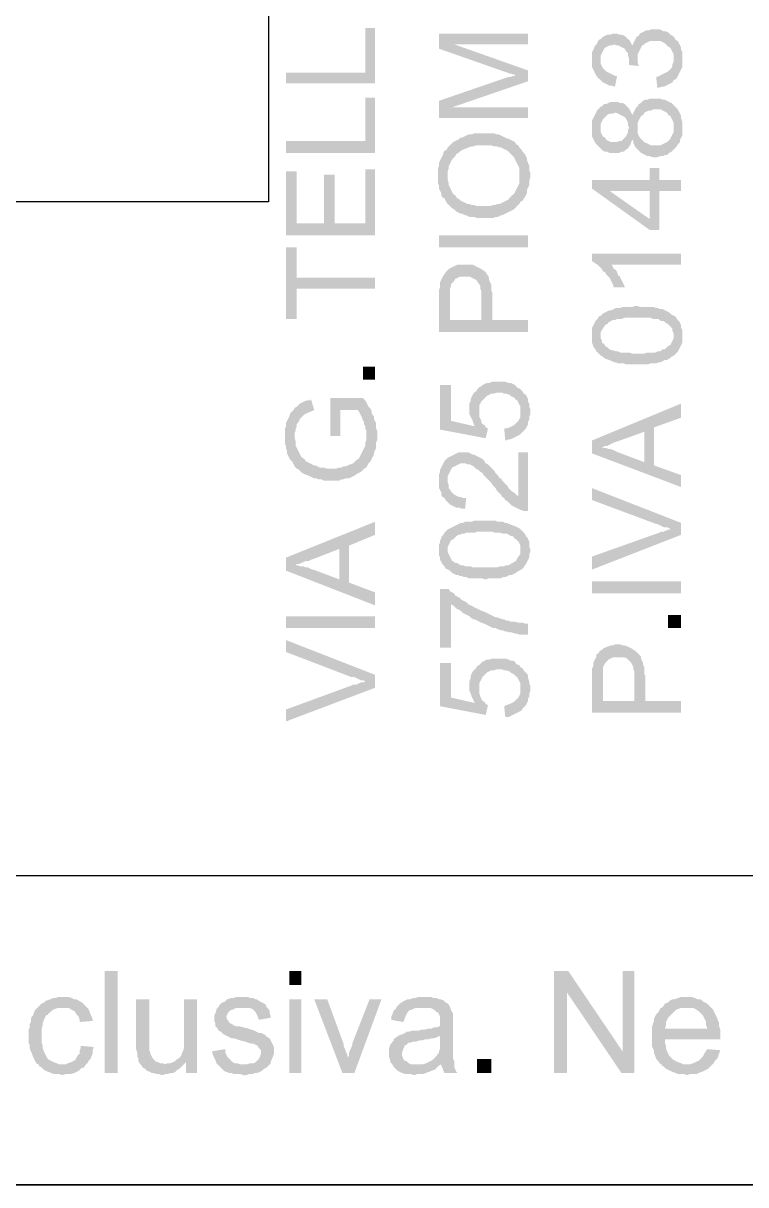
# Model space of a CAD drawing. Header units: millimetres. Extents: x -35.3 to 0.3, y 0.4 to 20.6.
# Drawn here: x -5.258 to -4.703, y 0.384 to 1.276 of the extents above; entities that cross this region are included whole.
import ezdxf

# ---------------------------------------------------------------- set-up
doc = ezdxf.new("R2010")
doc.units = ezdxf.units.MM
for name, color, linetype in [('PDF _Geometria', 7, 'Continuous'), ('PDF _Immagini', 7, 'Continuous'), ('PDF _Riempimenti solidi', 7, 'Continuous')]:
    doc.layers.add(name, color=color, linetype=linetype)
picture_1 = doc.add_image_def('image3.png', size_in_pixel=(153, 368))

msp = doc.modelspace()

# ---------------------------------------------------------------- hatches: boundary and pattern name
at = {"layer": 'PDF _Riempimenti solidi', "transparency": 33554559}
for points in [[(-5.056, 1.23851), (-5.056, 1.23017), (-4.98767, 1.23017), (-4.98767, 1.27267), (-4.99517, 1.27267), (-4.99517, 1.23851)], [(-4.9385, 1.26851), (-4.9385, 1.25684), (-4.891, 1.24017), (-4.8885, 1.23934), (-4.886, 1.23851), (-4.88433, 1.23767), (-4.88267, 1.23767), (-4.881, 1.23684), (-4.88017, 1.23684), (-4.87017, 1.23184), (-4.87017, 1.24017), (-4.92683, 1.26017)], [(-4.9385, 1.26851), (-4.92683, 1.26017), (-4.87017, 1.26017), (-4.87017, 1.26851)], [(-4.821, 1.24851), (-4.821, 1.24267), (-4.82017, 1.24101), (-4.8185, 1.23767), (-4.81767, 1.23601), (-4.81683, 1.23517), (-4.81683, 1.23434), (-4.81517, 1.23351), (-4.81433, 1.24851), (-4.81433, 1.25184), (-4.8135, 1.25351), (-4.81267, 1.25517), (-4.81183, 1.25684), (-4.811, 1.25767), (-4.80933, 1.25851), (-4.80767, 1.25934), (-4.806, 1.25934), (-4.8035, 1.26017), (-4.80267, 1.25934), (-4.801, 1.25934), (-4.79933, 1.25851), (-4.79767, 1.25767), (-4.796, 1.25684), (-4.79517, 1.25517), (-4.7935, 1.25351), (-4.7935, 1.25184), (-4.79267, 1.24934), (-4.79267, 1.24601), (-4.79183, 1.26267), (-4.79267, 1.26351), (-4.79433, 1.26517), (-4.79517, 1.26601), (-4.796, 1.26684), (-4.7985, 1.26767), (-4.80017, 1.26767), (-4.80183, 1.26851), (-4.80517, 1.26851), (-4.80683, 1.26767), (-4.80933, 1.26767), (-4.811, 1.26684), (-4.81267, 1.26601), (-4.81433, 1.26434), (-4.816, 1.26351), (-4.81683, 1.26184), (-4.81767, 1.26017), (-4.81933, 1.25851), (-4.81933, 1.25767), (-4.82017, 1.25601), (-4.821, 1.25434), (-4.821, 1.25017)], [(-4.78683, 1.26601), (-4.786, 1.24934), (-4.786, 1.25267), (-4.78433, 1.25601), (-4.78267, 1.25934), (-4.781, 1.26017), (-4.78017, 1.26101), (-4.77683, 1.26267), (-4.7685, 1.26267), (-4.76517, 1.26101), (-4.76267, 1.25851), (-4.761, 1.25767), (-4.76017, 1.25601), (-4.75933, 1.25434), (-4.7585, 1.25267), (-4.7585, 1.23267), (-4.75683, 1.23351), (-4.756, 1.23434), (-4.75517, 1.23601), (-4.75433, 1.23767), (-4.75267, 1.24101), (-4.75183, 1.24267), (-4.75183, 1.25434), (-4.75267, 1.25601), (-4.75267, 1.25767), (-4.75433, 1.26101), (-4.75517, 1.26267), (-4.75683, 1.26351), (-4.75767, 1.26517), (-4.75933, 1.26684), (-4.761, 1.26767), (-4.76267, 1.26934), (-4.76433, 1.27017), (-4.766, 1.27017), (-4.76767, 1.27101), (-4.76933, 1.27184), (-4.77517, 1.27184), (-4.77767, 1.27101), (-4.77933, 1.27101), (-4.781, 1.27017), (-4.78267, 1.26934), (-4.78433, 1.26851), (-4.78517, 1.26684)], [(-4.79267, 1.24434), (-4.78517, 1.24351), (-4.786, 1.24601), (-4.786, 1.24934), (-4.78683, 1.26601), (-4.78767, 1.26434), (-4.78933, 1.26101), (-4.79017, 1.25934), (-4.791, 1.26101), (-4.79183, 1.26267), (-4.79267, 1.24601)], [(-4.81517, 1.23351), (-4.81267, 1.23101), (-4.811, 1.23017), (-4.80933, 1.22934), (-4.80767, 1.22851), (-4.806, 1.22851), (-4.8035, 1.22767), (-4.80183, 1.23601), (-4.8035, 1.23601), (-4.80517, 1.23684), (-4.80683, 1.23767), (-4.8085, 1.23851), (-4.81017, 1.23934), (-4.811, 1.24017), (-4.81267, 1.24184), (-4.8135, 1.24351), (-4.81433, 1.24517), (-4.81433, 1.24851)], [(-4.77183, 1.23517), (-4.771, 1.22684), (-4.77017, 1.22684), (-4.76767, 1.22767), (-4.766, 1.22767), (-4.76433, 1.22851), (-4.76267, 1.22934), (-4.761, 1.23017), (-4.75933, 1.23101), (-4.7585, 1.23267), (-4.7585, 1.24851), (-4.7585, 1.24684), (-4.75933, 1.24517), (-4.75933, 1.24351), (-4.76017, 1.24184), (-4.76183, 1.24017), (-4.76267, 1.23934), (-4.76433, 1.23851), (-4.766, 1.23767), (-4.76767, 1.23684), (-4.76933, 1.23601)], [(-4.9385, 1.21684), (-4.9285, 1.21184), (-4.87017, 1.23184), (-4.88017, 1.23684), (-4.88017, 1.23601), (-4.88183, 1.23601), (-4.8835, 1.23517), (-4.88517, 1.23517), (-4.88767, 1.23434), (-4.89017, 1.23351)], [(-5.056, 1.18601), (-5.056, 1.17684), (-4.98767, 1.17684), (-4.98767, 1.21934), (-4.99517, 1.21934), (-4.99517, 1.18601)], [(-4.9385, 1.21684), (-4.9385, 1.20351), (-4.87017, 1.20351), (-4.87017, 1.21184), (-4.9285, 1.21184)], [(-4.81517, 1.21184), (-4.81433, 1.19601), (-4.81433, 1.19934), (-4.8135, 1.20101), (-4.81267, 1.20267), (-4.811, 1.20434), (-4.81017, 1.20517), (-4.80933, 1.20601), (-4.80767, 1.20684), (-4.80517, 1.20684), (-4.8035, 1.20767), (-4.80267, 1.20767), (-4.801, 1.20684), (-4.79933, 1.20601), (-4.79767, 1.20517), (-4.796, 1.20434), (-4.79517, 1.20351), (-4.79433, 1.20184), (-4.7935, 1.20017), (-4.7935, 1.19851), (-4.79267, 1.19601), (-4.79267, 1.21101), (-4.79433, 1.21267), (-4.79517, 1.21351), (-4.796, 1.21434), (-4.79767, 1.21517), (-4.79933, 1.21517), (-4.80183, 1.21601), (-4.80683, 1.21601), (-4.8085, 1.21517), (-4.81017, 1.21434), (-4.81183, 1.21434), (-4.8135, 1.21267)], [(-4.786, 1.21267), (-4.786, 1.19601), (-4.786, 1.20017), (-4.78433, 1.20351), (-4.7835, 1.20517), (-4.78183, 1.20601), (-4.781, 1.20767), (-4.77933, 1.20851), (-4.77767, 1.20934), (-4.776, 1.20934), (-4.77433, 1.21017), (-4.7685, 1.21017), (-4.7635, 1.20767), (-4.76267, 1.20601), (-4.761, 1.20517), (-4.76017, 1.20351), (-4.75933, 1.20184), (-4.7585, 1.20017), (-4.7585, 1.19601), (-4.75767, 1.18017), (-4.75683, 1.18101), (-4.756, 1.18184), (-4.75517, 1.18351), (-4.7535, 1.18517), (-4.7535, 1.18684), (-4.75267, 1.18851), (-4.75183, 1.19017), (-4.75183, 1.20101), (-4.75267, 1.20351), (-4.75267, 1.20517), (-4.75433, 1.20851), (-4.75517, 1.21017), (-4.756, 1.21101), (-4.75767, 1.21267), (-4.7585, 1.21351), (-4.76017, 1.21517), (-4.76183, 1.21601), (-4.76517, 1.21767), (-4.76683, 1.21767), (-4.7685, 1.21851), (-4.77683, 1.21851), (-4.7785, 1.21767), (-4.78017, 1.21767), (-4.78183, 1.21684), (-4.7835, 1.21517), (-4.78517, 1.21434)], [(-4.821, 1.19601), (-4.821, 1.18934), (-4.82017, 1.18767), (-4.8185, 1.18434), (-4.81767, 1.18351), (-4.816, 1.18184), (-4.81517, 1.18101), (-4.81433, 1.18017), (-4.81267, 1.17851), (-4.811, 1.17767), (-4.80933, 1.17767), (-4.80767, 1.17684), (-4.80017, 1.17684), (-4.7985, 1.17767), (-4.79683, 1.17767), (-4.79517, 1.17934), (-4.7935, 1.18017), (-4.79267, 1.18184), (-4.79183, 1.18267), (-4.791, 1.18517), (-4.79017, 1.18684), (-4.78933, 1.18601), (-4.78933, 1.18434), (-4.78767, 1.18101), (-4.786, 1.17934), (-4.7835, 1.17684), (-4.78183, 1.17601), (-4.78017, 1.17517), (-4.7785, 1.17434), (-4.77683, 1.17434), (-4.77433, 1.17351), (-4.771, 1.17351), (-4.7685, 1.17434), (-4.76683, 1.17434), (-4.76517, 1.17517), (-4.7635, 1.17517), (-4.76183, 1.17684), (-4.76017, 1.17767), (-4.75933, 1.17851), (-4.75767, 1.18017), (-4.7585, 1.19601), (-4.7585, 1.19267), (-4.75933, 1.19101), (-4.76017, 1.18934), (-4.761, 1.18767), (-4.76267, 1.18601), (-4.7635, 1.18517), (-4.76517, 1.18434), (-4.76683, 1.18351), (-4.7685, 1.18267), (-4.776, 1.18267), (-4.77767, 1.18351), (-4.77933, 1.18434), (-4.781, 1.18517), (-4.78433, 1.18851), (-4.786, 1.19184), (-4.786, 1.21267), (-4.78767, 1.21101), (-4.78933, 1.20767), (-4.79017, 1.20601), (-4.791, 1.20767), (-4.79267, 1.21101), (-4.79267, 1.19601), (-4.7935, 1.19434), (-4.7935, 1.19267), (-4.79433, 1.19101), (-4.79517, 1.18934), (-4.7985, 1.18601), (-4.80017, 1.18601), (-4.80183, 1.18517), (-4.80683, 1.18517), (-4.8085, 1.18601), (-4.81017, 1.18684), (-4.811, 1.18851), (-4.81267, 1.18934), (-4.8135, 1.19101), (-4.81433, 1.19267), (-4.81433, 1.19601), (-4.81517, 1.21184), (-4.816, 1.21017), (-4.81683, 1.21017), (-4.8185, 1.20684), (-4.82017, 1.20351), (-4.821, 1.20184), (-4.821, 1.19851)], [(-4.93933, 1.15934), (-4.93933, 1.15351), (-4.9385, 1.15184), (-4.9385, 1.14934), (-4.93683, 1.14601), (-4.93683, 1.14434), (-4.936, 1.14267), (-4.93433, 1.14184), (-4.9335, 1.14017), (-4.93267, 1.13851), (-4.93183, 1.15934), (-4.93183, 1.16267), (-4.931, 1.16517), (-4.931, 1.16684), (-4.93017, 1.16851), (-4.9285, 1.17184), (-4.92767, 1.17267), (-4.926, 1.17434), (-4.92517, 1.17601), (-4.9235, 1.17684), (-4.92183, 1.17851), (-4.92017, 1.17934), (-4.9185, 1.18017), (-4.91767, 1.18017), (-4.916, 1.18101), (-4.9135, 1.18184), (-4.91183, 1.18184), (-4.91017, 1.18267), (-4.8985, 1.18267), (-4.896, 1.18184), (-4.89433, 1.18184), (-4.89267, 1.18101), (-4.891, 1.18101), (-4.88933, 1.18017), (-4.88767, 1.17934), (-4.886, 1.17851), (-4.88517, 1.17767), (-4.8835, 1.17601), (-4.881, 1.17351), (-4.88017, 1.17184), (-4.87933, 1.17017), (-4.87767, 1.16684), (-4.87683, 1.16517), (-4.87683, 1.15934), (-4.87683, 1.18101), (-4.87767, 1.18267), (-4.87933, 1.18351), (-4.88017, 1.18517), (-4.88183, 1.18601), (-4.8835, 1.18684), (-4.88517, 1.18767), (-4.886, 1.18767), (-4.88767, 1.18851), (-4.88933, 1.18934), (-4.891, 1.19017), (-4.89267, 1.19101), (-4.89433, 1.19101), (-4.896, 1.19184), (-4.91183, 1.19184), (-4.9135, 1.19101), (-4.916, 1.19101), (-4.921, 1.18851), (-4.92267, 1.18851), (-4.92267, 1.18767), (-4.926, 1.18601), (-4.92767, 1.18517), (-4.93017, 1.18267), (-4.93183, 1.18101), (-4.93267, 1.17934), (-4.93433, 1.17851), (-4.93517, 1.17684), (-4.93517, 1.17601), (-4.93683, 1.17267), (-4.9385, 1.16934), (-4.9385, 1.16684), (-4.93933, 1.16517), (-4.93933, 1.16184)], [(-4.93267, 1.13851), (-4.931, 1.13684), (-4.93017, 1.13601), (-4.92933, 1.13517), (-4.9285, 1.13434), (-4.92683, 1.13351), (-4.92517, 1.13184), (-4.92183, 1.13017), (-4.921, 1.13017), (-4.91933, 1.12934), (-4.91683, 1.12851), (-4.91517, 1.12767), (-4.91183, 1.12767), (-4.90933, 1.12684), (-4.89683, 1.12684), (-4.89517, 1.12767), (-4.8935, 1.12767), (-4.89183, 1.12851), (-4.88933, 1.12934), (-4.88767, 1.13017), (-4.88433, 1.13184), (-4.88267, 1.13267), (-4.881, 1.13351), (-4.87933, 1.13517), (-4.87683, 1.13767), (-4.876, 1.13934), (-4.87433, 1.14017), (-4.8735, 1.14184), (-4.87267, 1.14267), (-4.871, 1.14601), (-4.871, 1.14851), (-4.86933, 1.15184), (-4.86933, 1.15517), (-4.8685, 1.15767), (-4.8685, 1.16184), (-4.86933, 1.16351), (-4.86933, 1.16684), (-4.87017, 1.16934), (-4.871, 1.17101), (-4.871, 1.17267), (-4.87267, 1.17601), (-4.8735, 1.17684), (-4.87433, 1.17767), (-4.87517, 1.17934), (-4.87683, 1.18101), (-4.87683, 1.15351), (-4.87767, 1.15184), (-4.87933, 1.14851), (-4.881, 1.14517), (-4.88267, 1.14434), (-4.8835, 1.14267), (-4.88433, 1.14267), (-4.88517, 1.14101), (-4.89183, 1.13767), (-4.8935, 1.13767), (-4.89517, 1.13684), (-4.89683, 1.13684), (-4.89933, 1.13601), (-4.90933, 1.13601), (-4.91183, 1.13684), (-4.9135, 1.13684), (-4.91517, 1.13767), (-4.91683, 1.13767), (-4.9185, 1.13851), (-4.92017, 1.13934), (-4.92183, 1.14017), (-4.92267, 1.14101), (-4.92433, 1.14184), (-4.92517, 1.14267), (-4.926, 1.14434), (-4.92767, 1.14517), (-4.9285, 1.14684), (-4.93017, 1.15017), (-4.931, 1.15184), (-4.931, 1.15351), (-4.93183, 1.15601), (-4.93183, 1.15934)], [(-5.056, 1.16267), (-5.056, 1.11351), (-4.98767, 1.11351), (-4.98767, 1.16434), (-4.99517, 1.16434), (-4.99517, 1.12267), (-5.0185, 1.12267), (-5.0185, 1.16017), (-5.02683, 1.16017), (-5.02683, 1.12267), (-5.04767, 1.12267), (-5.04767, 1.16267)], [(-4.821, 1.15601), (-4.821, 1.14934), (-4.77683, 1.11767), (-4.76933, 1.11767), (-4.76933, 1.14767), (-4.75267, 1.14767), (-4.75267, 1.15601), (-4.76933, 1.15601), (-4.76933, 1.16517), (-4.77683, 1.16517), (-4.77683, 1.12601), (-4.80767, 1.14767)], [(-4.821, 1.15601), (-4.80767, 1.14767), (-4.77683, 1.14767), (-4.77683, 1.12601), (-4.77683, 1.15601)], [(-4.87017, 1.10434), (-4.87017, 1.11351), (-4.9385, 1.11351), (-4.9385, 1.10434)], [(-5.056, 1.10434), (-5.056, 1.04934), (-5.04767, 1.04934), (-5.04767, 1.07267), (-4.98767, 1.07267), (-4.98767, 1.08101), (-5.04767, 1.08101), (-5.04767, 1.10434)], [(-4.821, 1.09934), (-4.821, 1.09351), (-4.81933, 1.09267), (-4.8185, 1.09184), (-4.81683, 1.09101), (-4.81517, 1.08934), (-4.8135, 1.08767), (-4.81267, 1.08601), (-4.811, 1.08517), (-4.81017, 1.08351), (-4.80767, 1.08101), (-4.80683, 1.07934), (-4.806, 1.09101), (-4.75267, 1.09101), (-4.75267, 1.09934)], [(-4.931, 1.08767), (-4.93017, 1.06601), (-4.93017, 1.07267), (-4.92933, 1.07434), (-4.92933, 1.07601), (-4.9285, 1.07684), (-4.92683, 1.07851), (-4.926, 1.08017), (-4.92517, 1.08017), (-4.92433, 1.08101), (-4.92183, 1.08184), (-4.91517, 1.08184), (-4.9135, 1.08101), (-4.91183, 1.08017), (-4.91017, 1.07934), (-4.90933, 1.07851), (-4.9085, 1.07684), (-4.90767, 1.07601), (-4.90683, 1.07434), (-4.90683, 1.07267), (-4.906, 1.07017), (-4.906, 1.04851), (-4.90517, 1.08684), (-4.906, 1.08767), (-4.90933, 1.08934), (-4.911, 1.09017), (-4.91267, 1.09101), (-4.92433, 1.09101), (-4.926, 1.09017), (-4.92933, 1.08851)], [(-4.80683, 1.07934), (-4.80517, 1.07601), (-4.80433, 1.07351), (-4.796, 1.07351), (-4.796, 1.07434), (-4.79767, 1.07767), (-4.79933, 1.08101), (-4.80017, 1.08267), (-4.801, 1.08267), (-4.80183, 1.08517), (-4.80267, 1.08684), (-4.80433, 1.08767), (-4.80517, 1.08934), (-4.806, 1.09101)], [(-4.9385, 1.06517), (-4.9385, 1.03934), (-4.87017, 1.03934), (-4.87017, 1.04851), (-4.89767, 1.04851), (-4.89767, 1.06934), (-4.8985, 1.07184), (-4.8985, 1.07601), (-4.90017, 1.07934), (-4.90017, 1.08101), (-4.901, 1.08267), (-4.90183, 1.08351), (-4.90267, 1.08517), (-4.9035, 1.08601), (-4.90517, 1.08684), (-4.906, 1.04851), (-4.93017, 1.04851), (-4.93017, 1.06601), (-4.931, 1.08767), (-4.93183, 1.08684), (-4.9335, 1.08517), (-4.93433, 1.08351), (-4.93517, 1.08267), (-4.93683, 1.07934), (-4.93767, 1.07767), (-4.93767, 1.07351), (-4.9385, 1.07184), (-4.9385, 1.06767)], [(-4.821, 1.03684), (-4.821, 1.03101), (-4.82017, 1.02851), (-4.81933, 1.02684), (-4.8185, 1.02601), (-4.81767, 1.02434), (-4.81683, 1.02351), (-4.816, 1.02267), (-4.81433, 1.02101), (-4.81433, 1.03934), (-4.8135, 1.04101), (-4.81267, 1.04184), (-4.81183, 1.04351), (-4.81017, 1.04517), (-4.8085, 1.04601), (-4.8085, 1.04684), (-4.80767, 1.04684), (-4.80683, 1.04767), (-4.80517, 1.04851), (-4.8035, 1.04851), (-4.80183, 1.04934), (-4.7985, 1.04934), (-4.796, 1.05017), (-4.776, 1.05017), (-4.77433, 1.04934), (-4.77017, 1.04934), (-4.76933, 1.04851), (-4.76767, 1.04767), (-4.766, 1.04767), (-4.76433, 1.04601), (-4.7635, 1.04601), (-4.76183, 1.04434), (-4.761, 1.04351), (-4.75933, 1.04184), (-4.75933, 1.04017), (-4.7585, 1.03851), (-4.7585, 1.03684), (-4.75767, 1.02184), (-4.75517, 1.02434), (-4.75433, 1.02601), (-4.7535, 1.02767), (-4.75267, 1.02934), (-4.75183, 1.03101), (-4.75183, 1.04101), (-4.75267, 1.04267), (-4.75267, 1.04434), (-4.75433, 1.04767), (-4.756, 1.04934), (-4.75683, 1.05101), (-4.7585, 1.05184), (-4.76017, 1.05267), (-4.76183, 1.05434), (-4.76683, 1.05684), (-4.76933, 1.05684), (-4.77017, 1.05767), (-4.77183, 1.05767), (-4.77433, 1.05851), (-4.78433, 1.05851), (-4.78683, 1.05934), (-4.78767, 1.05934), (-4.79017, 1.05851), (-4.79767, 1.05851), (-4.79933, 1.05767), (-4.80267, 1.05767), (-4.80433, 1.05684), (-4.806, 1.05601), (-4.80767, 1.05601), (-4.80933, 1.05517), (-4.811, 1.05434), (-4.81267, 1.05351), (-4.81433, 1.05184), (-4.816, 1.05101), (-4.81683, 1.04934), (-4.8185, 1.04767), (-4.82017, 1.04434), (-4.821, 1.04267), (-4.821, 1.03851)], [(-4.81433, 1.02101), (-4.81267, 1.02017), (-4.81183, 1.01934), (-4.81017, 1.01851), (-4.80767, 1.01767), (-4.806, 1.01684), (-4.80517, 1.01684), (-4.80433, 1.01601), (-4.80267, 1.01601), (-4.801, 1.01517), (-4.79683, 1.01517), (-4.79517, 1.01434), (-4.7785, 1.01434), (-4.776, 1.01517), (-4.77183, 1.01517), (-4.77017, 1.01601), (-4.7685, 1.01601), (-4.76683, 1.01684), (-4.76517, 1.01767), (-4.7635, 1.01767), (-4.76267, 1.01851), (-4.761, 1.01934), (-4.76017, 1.02017), (-4.7585, 1.02101), (-4.75767, 1.02184), (-4.7585, 1.03684), (-4.7585, 1.03434), (-4.75933, 1.03267), (-4.76017, 1.03101), (-4.761, 1.02934), (-4.76267, 1.02851), (-4.76433, 1.02684), (-4.76517, 1.02601), (-4.76683, 1.02601), (-4.76767, 1.02517), (-4.76933, 1.02434), (-4.771, 1.02434), (-4.77267, 1.02351), (-4.7785, 1.02351), (-4.781, 1.02267), (-4.79017, 1.02267), (-4.79267, 1.02351), (-4.79933, 1.02351), (-4.801, 1.02434), (-4.80267, 1.02434), (-4.80433, 1.02517), (-4.806, 1.02517), (-4.80767, 1.02601), (-4.8085, 1.02684), (-4.80933, 1.02767), (-4.811, 1.02851), (-4.81183, 1.03017), (-4.8135, 1.03101), (-4.8135, 1.03267), (-4.81433, 1.03434), (-4.81433, 1.03684)], [(-4.98767, 1.00267), (-4.98767, 1.01267), (-4.99683, 1.01267), (-4.99683, 1.00267)], [(-4.90933, 0.99517), (-4.90767, 0.97767), (-4.90767, 0.98267), (-4.90683, 0.98434), (-4.906, 0.98601), (-4.90517, 0.98684), (-4.9035, 0.98851), (-4.90267, 0.98934), (-4.90183, 0.99017), (-4.8985, 0.99184), (-4.89683, 0.99184), (-4.89433, 0.99267), (-4.89017, 0.99267), (-4.8885, 0.99184), (-4.88683, 0.99184), (-4.88433, 0.99101), (-4.8835, 0.99017), (-4.88183, 0.98934), (-4.88017, 0.98851), (-4.88017, 0.98767), (-4.8785, 0.98684), (-4.87767, 0.98517), (-4.876, 0.98184), (-4.876, 0.97767), (-4.876, 0.99517), (-4.87683, 0.99601), (-4.87767, 0.99601), (-4.87933, 0.99767), (-4.88017, 0.99851), (-4.88183, 0.99934), (-4.8835, 1.00017), (-4.88517, 1.00017), (-4.88767, 1.00101), (-4.89767, 1.00101), (-4.90017, 1.00017), (-4.90183, 1.00017), (-4.90517, 0.99851), (-4.906, 0.99767), (-4.90767, 0.99684)], [(-4.93767, 0.99851), (-4.93767, 0.96434), (-4.90267, 0.95767), (-4.901, 0.96517), (-4.90267, 0.96601), (-4.9035, 0.96767), (-4.90517, 0.96851), (-4.906, 0.97017), (-4.906, 0.97101), (-4.90767, 0.97434), (-4.90767, 0.97767), (-4.90933, 0.99517), (-4.91017, 0.99351), (-4.911, 0.96684), (-4.92933, 0.97101), (-4.92933, 0.99851)], [(-4.91517, 0.98017), (-4.91517, 0.97601), (-4.91433, 0.97434), (-4.91267, 0.97101), (-4.91183, 0.96851), (-4.911, 0.96684), (-4.91017, 0.99351), (-4.91183, 0.99267), (-4.91267, 0.99101), (-4.91433, 0.98767), (-4.91433, 0.98601), (-4.91517, 0.98434), (-4.91517, 0.98184)], [(-4.8885, 0.96517), (-4.88767, 0.95601), (-4.88683, 0.95601), (-4.88517, 0.95684), (-4.8835, 0.95684), (-4.88183, 0.95767), (-4.88017, 0.95851), (-4.8785, 0.95934), (-4.87683, 0.96017), (-4.87517, 0.96184), (-4.87433, 0.96267), (-4.8735, 0.96351), (-4.87183, 0.96517), (-4.871, 0.96684), (-4.87017, 0.96851), (-4.87017, 0.97017), (-4.86933, 0.97184), (-4.86933, 0.97434), (-4.8685, 0.97601), (-4.8685, 0.98017), (-4.86933, 0.98184), (-4.86933, 0.98434), (-4.87017, 0.98601), (-4.87017, 0.98767), (-4.871, 0.98934), (-4.87183, 0.99101), (-4.8735, 0.99184), (-4.87433, 0.99351), (-4.876, 0.99517), (-4.876, 0.97434), (-4.87767, 0.97101), (-4.87933, 0.96934), (-4.88017, 0.96851), (-4.881, 0.96767), (-4.88433, 0.96601), (-4.88683, 0.96517)], [(-5.04933, 0.98101), (-5.04933, 0.95934), (-5.04933, 0.96184), (-5.0485, 0.96351), (-5.0485, 0.96517), (-5.04767, 0.96684), (-5.04767, 0.96851), (-5.04683, 0.96934), (-5.046, 0.97101), (-5.04517, 0.97267), (-5.04183, 0.97601), (-5.04017, 0.97684), (-5.0385, 0.97767), (-5.036, 0.97851), (-5.03433, 0.97934), (-5.03683, 0.98767), (-5.03767, 0.98684), (-5.03933, 0.98684), (-5.04183, 0.98601), (-5.04517, 0.98434), (-5.046, 0.98351), (-5.04767, 0.98184)], [(-5.02183, 0.98851), (-5.02183, 0.95934), (-5.01433, 0.95934), (-5.01433, 0.97934), (-5.001, 0.97934), (-5.00017, 0.97851), (-4.99933, 0.97684), (-4.99767, 0.97351), (-4.99683, 0.97101), (-4.996, 0.97101), (-4.996, 0.96851), (-4.99517, 0.96684), (-4.99517, 0.96517), (-4.99433, 0.96351), (-4.99433, 0.95934), (-4.9935, 0.93684), (-4.99267, 0.93851), (-4.991, 0.94017), (-4.98933, 0.94351), (-4.9885, 0.94517), (-4.9885, 0.94684), (-4.98683, 0.95017), (-4.98683, 0.95434), (-4.986, 0.95601), (-4.986, 0.96351), (-4.98683, 0.96517), (-4.98683, 0.96934), (-4.9885, 0.97267), (-4.9885, 0.97434), (-4.98933, 0.97517), (-4.99017, 0.97684), (-4.99017, 0.97851), (-4.991, 0.98017), (-4.99267, 0.98184), (-4.99433, 0.98517), (-4.99517, 0.98684), (-4.99683, 0.98851)], [(-4.821, 0.95601), (-4.81433, 0.95101), (-4.81267, 0.95101), (-4.811, 0.95184), (-4.80933, 0.95184), (-4.80767, 0.95267), (-4.806, 0.95351), (-4.80433, 0.95434), (-4.80183, 0.95517), (-4.79933, 0.95601), (-4.781, 0.96267), (-4.781, 0.93934), (-4.7735, 0.96601), (-4.75267, 0.97351), (-4.75267, 0.98434)], [(-5.05683, 0.95934), (-5.05683, 0.95351), (-5.056, 0.95184), (-5.056, 0.95017), (-5.05517, 0.94767), (-5.05517, 0.94601), (-5.05433, 0.94434), (-5.0535, 0.94267), (-5.05267, 0.94101), (-5.051, 0.93934), (-5.04933, 0.93601), (-5.04767, 0.93434), (-5.046, 0.93351), (-5.04517, 0.93267), (-5.0435, 0.93101), (-5.04183, 0.93017), (-5.04017, 0.92934), (-5.03933, 0.92934), (-5.03433, 0.92684), (-5.03267, 0.92684), (-5.031, 0.92601), (-5.0285, 0.92601), (-5.02683, 0.92517), (-5.01517, 0.92517), (-5.0135, 0.92601), (-5.01183, 0.92601), (-5.01017, 0.92684), (-5.00767, 0.92684), (-5.00267, 0.92934), (-5.00183, 0.93017), (-5.00017, 0.93101), (-4.9985, 0.93184), (-4.99767, 0.93267), (-4.996, 0.93434), (-4.99433, 0.93517), (-4.9935, 0.93684), (-4.99433, 0.95934), (-4.99433, 0.95601), (-4.99517, 0.95434), (-4.99517, 0.95184), (-4.996, 0.95017), (-4.99767, 0.94684), (-4.99933, 0.94351), (-5.00017, 0.94184), (-5.00183, 0.94101), (-5.00433, 0.93851), (-5.006, 0.93767), (-5.00683, 0.93767), (-5.0085, 0.93684), (-5.01017, 0.93601), (-5.01183, 0.93601), (-5.0135, 0.93517), (-5.01517, 0.93517), (-5.01767, 0.93434), (-5.02433, 0.93434), (-5.02683, 0.93517), (-5.03017, 0.93517), (-5.03183, 0.93601), (-5.0335, 0.93684), (-5.03517, 0.93684), (-5.036, 0.93767), (-5.041, 0.94017), (-5.04183, 0.94184), (-5.0435, 0.94267), (-5.04433, 0.94351), (-5.046, 0.94684), (-5.04767, 0.95017), (-5.0485, 0.95184), (-5.0485, 0.95517), (-5.04933, 0.95767), (-5.04933, 0.98101), (-5.05017, 0.97934), (-5.05183, 0.97767), (-5.05267, 0.97684), (-5.0535, 0.97434), (-5.05517, 0.97101), (-5.056, 0.96934), (-5.056, 0.96684), (-5.05683, 0.96517), (-5.05683, 0.96184)], [(-4.821, 0.95601), (-4.821, 0.94601), (-4.75267, 0.92017), (-4.75267, 0.92934), (-4.7735, 0.93684), (-4.7735, 0.96601), (-4.781, 0.93934), (-4.801, 0.94684), (-4.80267, 0.94767), (-4.80433, 0.94851), (-4.80683, 0.94934), (-4.8085, 0.94934), (-4.81017, 0.95017), (-4.81183, 0.95017), (-4.81433, 0.95101)], [(-4.93183, 0.94267), (-4.93183, 0.92517), (-4.93183, 0.92851), (-4.93017, 0.93184), (-4.9285, 0.93517), (-4.92517, 0.93684), (-4.9235, 0.93767), (-4.92183, 0.93851), (-4.9185, 0.93851), (-4.91683, 0.93767), (-4.91517, 0.93767), (-4.9135, 0.93684), (-4.91183, 0.93601), (-4.91017, 0.93434), (-4.9085, 0.93351), (-4.90683, 0.93184), (-4.90517, 0.93101), (-4.90433, 0.92934), (-4.90183, 0.92684), (-4.90017, 0.92517), (-4.8985, 0.92351), (-4.89683, 0.92101), (-4.89517, 0.91934), (-4.89433, 0.91767), (-4.891, 0.91434), (-4.89017, 0.91267), (-4.8885, 0.91184), (-4.88767, 0.91017), (-4.886, 0.90934), (-4.88517, 0.90851), (-4.88433, 0.90767), (-4.88267, 0.90601), (-4.881, 0.90517), (-4.87933, 0.90434), (-4.87767, 0.90351), (-4.876, 0.90267), (-4.8735, 0.90184), (-4.87017, 0.90184), (-4.87017, 0.94684), (-4.87767, 0.94684), (-4.87767, 0.91351), (-4.8785, 0.91351), (-4.87933, 0.91434), (-4.881, 0.91601), (-4.88267, 0.91684), (-4.8835, 0.91767), (-4.88433, 0.91851), (-4.88517, 0.91934), (-4.886, 0.92101), (-4.88933, 0.92434), (-4.891, 0.92684), (-4.89183, 0.92684), (-4.8935, 0.92934), (-4.89517, 0.93101), (-4.896, 0.93267), (-4.8985, 0.93517), (-4.90017, 0.93684), (-4.901, 0.93767), (-4.90267, 0.93851), (-4.9035, 0.93934), (-4.9035, 0.94017), (-4.90517, 0.94184), (-4.90683, 0.94267), (-4.91017, 0.94434), (-4.91183, 0.94517), (-4.91267, 0.94517), (-4.91433, 0.94601), (-4.916, 0.94684), (-4.9235, 0.94684), (-4.92517, 0.94601), (-4.93017, 0.94351)], [(-4.9385, 0.92601), (-4.9385, 0.91934), (-4.93683, 0.91601), (-4.93683, 0.91434), (-4.936, 0.91267), (-4.93433, 0.91184), (-4.9335, 0.91017), (-4.93267, 0.90934), (-4.931, 0.90767), (-4.93017, 0.90684), (-4.9285, 0.90601), (-4.92683, 0.90517), (-4.92517, 0.90434), (-4.92267, 0.90434), (-4.921, 0.90351), (-4.9185, 0.90351), (-4.91767, 0.91184), (-4.92017, 0.91184), (-4.92183, 0.91267), (-4.9235, 0.91267), (-4.92517, 0.91351), (-4.92683, 0.91434), (-4.9285, 0.91601), (-4.92933, 0.91684), (-4.93017, 0.91851), (-4.931, 0.91934), (-4.931, 0.92184), (-4.93183, 0.92351), (-4.93183, 0.94267), (-4.9335, 0.94101), (-4.93433, 0.94017), (-4.93517, 0.93851), (-4.93683, 0.93517), (-4.93767, 0.93351), (-4.93767, 0.93184), (-4.9385, 0.93017), (-4.9385, 0.92767)], [(-4.821, 0.91934), (-4.821, 0.91017), (-4.77183, 0.89184), (-4.771, 0.89184), (-4.76933, 0.89101), (-4.76767, 0.89017), (-4.766, 0.88934), (-4.7635, 0.88934), (-4.76183, 0.88851), (-4.76017, 0.88767), (-4.75267, 0.88351), (-4.75267, 0.89267)], [(-5.056, 0.86601), (-5.0485, 0.86017), (-5.04767, 0.86101), (-5.046, 0.86101), (-5.04267, 0.86267), (-5.04017, 0.86351), (-5.0385, 0.86351), (-5.03683, 0.86434), (-5.03433, 0.86517), (-5.01517, 0.87267), (-5.01517, 0.84934), (-5.00767, 0.87517), (-4.98767, 0.88351), (-4.98767, 0.89351)], [(-4.9385, 0.87184), (-4.9385, 0.86767), (-4.93767, 0.86601), (-4.93767, 0.86434), (-4.93683, 0.86267), (-4.936, 0.86101), (-4.93433, 0.85934), (-4.9335, 0.85767), (-4.93183, 0.85684), (-4.93183, 0.87434), (-4.93017, 0.87767), (-4.92933, 0.87934), (-4.92767, 0.88017), (-4.926, 0.88184), (-4.92517, 0.88267), (-4.9235, 0.88351), (-4.92267, 0.88351), (-4.921, 0.88434), (-4.91933, 0.88434), (-4.91767, 0.88517), (-4.911, 0.88517), (-4.90933, 0.88601), (-4.89767, 0.88601), (-4.896, 0.88517), (-4.89183, 0.88517), (-4.88933, 0.88434), (-4.886, 0.88434), (-4.88517, 0.88351), (-4.8835, 0.88267), (-4.88267, 0.88267), (-4.881, 0.88184), (-4.881, 0.88101), (-4.87933, 0.88017), (-4.87767, 0.87851), (-4.876, 0.87517), (-4.876, 0.87184), (-4.87517, 0.85684), (-4.8735, 0.85851), (-4.87267, 0.86017), (-4.87183, 0.86101), (-4.871, 0.86267), (-4.86933, 0.86601), (-4.86933, 0.86851), (-4.8685, 0.87017), (-4.8685, 0.87267), (-4.86933, 0.87434), (-4.86933, 0.87851), (-4.87017, 0.88017), (-4.871, 0.88184), (-4.87183, 0.88267), (-4.87267, 0.88434), (-4.8735, 0.88517), (-4.87433, 0.88601), (-4.876, 0.88767), (-4.87683, 0.88851), (-4.8785, 0.88934), (-4.88017, 0.89017), (-4.88267, 0.89101), (-4.88433, 0.89184), (-4.88517, 0.89184), (-4.886, 0.89267), (-4.88767, 0.89267), (-4.88933, 0.89351), (-4.8935, 0.89351), (-4.89517, 0.89434), (-4.91183, 0.89434), (-4.9135, 0.89351), (-4.9185, 0.89351), (-4.92017, 0.89267), (-4.92183, 0.89267), (-4.9235, 0.89184), (-4.92517, 0.89101), (-4.92683, 0.89017), (-4.9285, 0.88934), (-4.93017, 0.88851), (-4.93183, 0.88767), (-4.9335, 0.88601), (-4.93433, 0.88517), (-4.93517, 0.88351), (-4.93683, 0.88184), (-4.93683, 0.88101), (-4.93767, 0.87934), (-4.93767, 0.87767), (-4.9385, 0.87601), (-4.9385, 0.87434)], [(-4.821, 0.86684), (-4.821, 0.85684), (-4.75267, 0.88351), (-4.76017, 0.88767), (-4.76183, 0.88767), (-4.76433, 0.88684), (-4.766, 0.88601), (-4.76767, 0.88601), (-4.76933, 0.88517), (-4.77183, 0.88434)], [(-5.056, 0.86601), (-5.056, 0.85601), (-4.98767, 0.82934), (-4.98767, 0.83934), (-5.00767, 0.84684), (-5.00767, 0.87517), (-5.01517, 0.84934), (-5.03517, 0.85684), (-5.036, 0.85684), (-5.03767, 0.85767), (-5.03933, 0.85851), (-5.041, 0.85851), (-5.04267, 0.85934), (-5.04517, 0.85934), (-5.04683, 0.86017), (-5.0485, 0.86017)], [(-4.93183, 0.85684), (-4.93017, 0.85601), (-4.9285, 0.85434), (-4.92517, 0.85267), (-4.9235, 0.85267), (-4.92267, 0.85184), (-4.921, 0.85184), (-4.91933, 0.85101), (-4.91767, 0.85101), (-4.916, 0.85017), (-4.906, 0.85017), (-4.9035, 0.84934), (-4.90267, 0.84934), (-4.90017, 0.85017), (-4.891, 0.85017), (-4.88933, 0.85101), (-4.88767, 0.85101), (-4.886, 0.85184), (-4.88433, 0.85267), (-4.88267, 0.85267), (-4.881, 0.85351), (-4.87933, 0.85434), (-4.8785, 0.85517), (-4.87683, 0.85601), (-4.876, 0.85684), (-4.87517, 0.85684), (-4.876, 0.87184), (-4.876, 0.86934), (-4.87683, 0.86767), (-4.87767, 0.86684), (-4.87933, 0.86351), (-4.881, 0.86267), (-4.88183, 0.86184), (-4.88267, 0.86184), (-4.8835, 0.86101), (-4.88517, 0.86017), (-4.88683, 0.86017), (-4.8885, 0.85934), (-4.89183, 0.85934), (-4.8935, 0.85851), (-4.91267, 0.85851), (-4.91433, 0.85934), (-4.9185, 0.85934), (-4.92017, 0.86017), (-4.92183, 0.86017), (-4.9235, 0.86101), (-4.92433, 0.86184), (-4.926, 0.86184), (-4.92683, 0.86267), (-4.9285, 0.86351), (-4.93017, 0.86684), (-4.93183, 0.87017), (-4.93183, 0.87184)], [(-4.75267, 0.83851), (-4.75267, 0.84767), (-4.821, 0.84767), (-4.821, 0.83851)], [(-4.93767, 0.84184), (-4.93767, 0.79684), (-4.92933, 0.79684), (-4.92933, 0.83101), (-4.92933, 0.83017), (-4.92767, 0.82934), (-4.92517, 0.82684), (-4.9235, 0.82601), (-4.92183, 0.82517), (-4.92017, 0.82351), (-4.9185, 0.82267), (-4.91683, 0.82184), (-4.91517, 0.82101), (-4.9135, 0.81934), (-4.91183, 0.81851), (-4.911, 0.81851), (-4.90933, 0.81767), (-4.90767, 0.81684), (-4.906, 0.81601), (-4.9035, 0.81517), (-4.90183, 0.81434), (-4.90017, 0.81351), (-4.8985, 0.81267), (-4.89683, 0.81184), (-4.89517, 0.81184), (-4.8935, 0.81101), (-4.891, 0.81017), (-4.88933, 0.81017), (-4.8885, 0.80934), (-4.88683, 0.80934), (-4.88433, 0.80851), (-4.88267, 0.80851), (-4.88017, 0.80767), (-4.8785, 0.80767), (-4.87683, 0.80684), (-4.87017, 0.80684), (-4.87017, 0.81517), (-4.87183, 0.81517), (-4.87433, 0.81601), (-4.87767, 0.81601), (-4.88017, 0.81684), (-4.8835, 0.81684), (-4.88517, 0.81767), (-4.88683, 0.81767), (-4.8885, 0.81851), (-4.88933, 0.81851), (-4.89183, 0.81934), (-4.8935, 0.82017), (-4.89517, 0.82017), (-4.89683, 0.82101), (-4.8985, 0.82184), (-4.90017, 0.82267), (-4.90183, 0.82351), (-4.9035, 0.82434), (-4.906, 0.82517), (-4.90767, 0.82601), (-4.90933, 0.82684), (-4.911, 0.82767), (-4.91267, 0.82851), (-4.91433, 0.82934), (-4.916, 0.83017), (-4.91767, 0.83184), (-4.921, 0.83351), (-4.92267, 0.83517), (-4.92433, 0.83601), (-4.926, 0.83684), (-4.92683, 0.83851), (-4.9285, 0.83934), (-4.93017, 0.84017), (-4.931, 0.84184)], [(-4.98767, 0.81184), (-4.98767, 0.82101), (-5.056, 0.82101), (-5.056, 0.81184)], [(-4.75267, 0.81184), (-4.75267, 0.82184), (-4.76267, 0.82184), (-4.76267, 0.81184)], [(-5.056, 0.80267), (-5.056, 0.79351), (-5.006, 0.77434), (-5.0035, 0.77434), (-5.00183, 0.77351), (-5.00017, 0.77267), (-4.9985, 0.77184), (-4.99683, 0.77184), (-4.99517, 0.77101), (-4.98767, 0.76601), (-4.98767, 0.77601)], [(-4.821, 0.77267), (-4.821, 0.74684), (-4.75267, 0.74684), (-4.75267, 0.75601), (-4.78017, 0.75601), (-4.78017, 0.77517), (-4.781, 0.77684), (-4.781, 0.78184), (-4.78183, 0.78351), (-4.78183, 0.78517), (-4.78267, 0.78684), (-4.7835, 0.78851), (-4.7835, 0.79017), (-4.78433, 0.79101), (-4.786, 0.79267), (-4.78683, 0.79351), (-4.78767, 0.79434), (-4.7885, 0.75601), (-4.81267, 0.75601), (-4.81267, 0.77351), (-4.8135, 0.79517), (-4.81517, 0.79434), (-4.816, 0.79267), (-4.81767, 0.79184), (-4.81767, 0.79017), (-4.8185, 0.78851), (-4.82017, 0.78517), (-4.82017, 0.78267), (-4.821, 0.78101), (-4.821, 0.77517)], [(-4.8135, 0.79517), (-4.81267, 0.77351), (-4.81267, 0.78184), (-4.81183, 0.78351), (-4.811, 0.78517), (-4.81017, 0.78601), (-4.8085, 0.78767), (-4.80683, 0.78851), (-4.80517, 0.78934), (-4.796, 0.78934), (-4.79433, 0.78851), (-4.7935, 0.78767), (-4.79183, 0.78601), (-4.791, 0.78517), (-4.78933, 0.78184), (-4.78933, 0.78017), (-4.7885, 0.77851), (-4.7885, 0.75601), (-4.78767, 0.79434), (-4.78933, 0.79517), (-4.79017, 0.79601), (-4.79183, 0.79684), (-4.7935, 0.79767), (-4.796, 0.79851), (-4.79767, 0.79851), (-4.79933, 0.79934), (-4.8035, 0.79934), (-4.80517, 0.79851), (-4.80683, 0.79851), (-4.80933, 0.79767), (-4.811, 0.79684), (-4.81183, 0.79684)], [(-4.93767, 0.78517), (-4.93767, 0.75184), (-4.90267, 0.74517), (-4.901, 0.75267), (-4.90267, 0.75351), (-4.9035, 0.75517), (-4.90517, 0.75601), (-4.906, 0.75767), (-4.90683, 0.75934), (-4.90767, 0.76184), (-4.90767, 0.76517), (-4.90933, 0.78267), (-4.91017, 0.78101), (-4.911, 0.75434), (-4.92933, 0.75851), (-4.92933, 0.78517)], [(-4.90933, 0.78267), (-4.90767, 0.76517), (-4.90767, 0.76934), (-4.906, 0.77267), (-4.90517, 0.77434), (-4.9035, 0.77601), (-4.90183, 0.77767), (-4.90017, 0.77851), (-4.8985, 0.77934), (-4.89683, 0.77934), (-4.89433, 0.78017), (-4.89017, 0.78017), (-4.8885, 0.77934), (-4.88683, 0.77934), (-4.88433, 0.77851), (-4.8835, 0.77767), (-4.88017, 0.77601), (-4.88017, 0.77517), (-4.8785, 0.77434), (-4.87767, 0.77267), (-4.876, 0.76934), (-4.876, 0.76517), (-4.876, 0.78184), (-4.87683, 0.78351), (-4.87767, 0.78351), (-4.87933, 0.78434), (-4.88017, 0.78601), (-4.88183, 0.78684), (-4.8835, 0.78684), (-4.88517, 0.78767), (-4.88767, 0.78851), (-4.89767, 0.78851), (-4.90017, 0.78767), (-4.90183, 0.78767), (-4.9035, 0.78684), (-4.90517, 0.78601), (-4.906, 0.78517), (-4.90767, 0.78351)], [(-4.91517, 0.76767), (-4.91517, 0.76351), (-4.91433, 0.76184), (-4.9135, 0.75934), (-4.91267, 0.75767), (-4.911, 0.75434), (-4.91017, 0.78101), (-4.91267, 0.77851), (-4.91433, 0.77517), (-4.91433, 0.77351), (-4.91517, 0.77101), (-4.91517, 0.76934)], [(-4.8885, 0.75184), (-4.88767, 0.74351), (-4.88517, 0.74351), (-4.8835, 0.74434), (-4.88183, 0.74517), (-4.88017, 0.74601), (-4.8785, 0.74684), (-4.87683, 0.74767), (-4.87517, 0.74851), (-4.87433, 0.75017), (-4.87183, 0.75267), (-4.871, 0.75434), (-4.87017, 0.75601), (-4.87017, 0.75767), (-4.86933, 0.75934), (-4.86933, 0.76101), (-4.8685, 0.76351), (-4.8685, 0.76767), (-4.86933, 0.76934), (-4.86933, 0.77101), (-4.87017, 0.77351), (-4.87017, 0.77517), (-4.871, 0.77684), (-4.87183, 0.77767), (-4.8735, 0.77934), (-4.87433, 0.78101), (-4.876, 0.78184), (-4.876, 0.76184), (-4.87767, 0.75851), (-4.87933, 0.75684), (-4.881, 0.75517), (-4.88433, 0.75351), (-4.88683, 0.75267)], [(-5.056, 0.74934), (-5.056, 0.74017), (-4.98767, 0.76601), (-4.99517, 0.77101), (-4.99683, 0.77017), (-4.9985, 0.77017), (-5.00017, 0.76934), (-5.00183, 0.76851), (-5.00433, 0.76851), (-5.006, 0.76767)], [(-5.18517, 0.47017), (-5.18517, 0.54851), (-5.19517, 0.54851), (-5.19517, 0.47017)], [(-5.04433, 0.53767), (-5.04433, 0.54851), (-5.0535, 0.54851), (-5.0535, 0.53767)], [(-4.83933, 0.54851), (-4.85017, 0.54851), (-4.85017, 0.47017), (-4.84017, 0.47017), (-4.84017, 0.53184)], [(-4.83933, 0.54851), (-4.84017, 0.53184), (-4.7985, 0.47017), (-4.79767, 0.48684)], [(-4.7885, 0.54851), (-4.79767, 0.54851), (-4.79767, 0.48684), (-4.7985, 0.47017), (-4.7885, 0.47017)], [(-5.22767, 0.52851), (-5.231, 0.52851), (-5.23267, 0.52767), (-5.23517, 0.52767), (-5.23683, 0.52684), (-5.23933, 0.52601), (-5.241, 0.52517), (-5.24183, 0.52434), (-5.2435, 0.52351), (-5.2485, 0.51851), (-5.24933, 0.51684), (-5.25017, 0.51434), (-5.251, 0.51351), (-5.25183, 0.51184), (-5.25183, 0.50934), (-5.25267, 0.50767), (-5.25267, 0.50517), (-5.2535, 0.50351), (-5.2535, 0.49351), (-5.25267, 0.49101), (-5.25267, 0.48934), (-5.25183, 0.48684), (-5.251, 0.48517), (-5.25017, 0.48267), (-5.24933, 0.48101), (-5.24767, 0.47767), (-5.246, 0.47684), (-5.22767, 0.47684), (-5.23017, 0.47684), (-5.23183, 0.47767), (-5.23433, 0.47851), (-5.236, 0.47934), (-5.23767, 0.48017), (-5.23933, 0.48184), (-5.241, 0.48517), (-5.24183, 0.48684), (-5.24267, 0.48934), (-5.24267, 0.49101), (-5.2435, 0.49351), (-5.2435, 0.50434), (-5.24267, 0.50684), (-5.24267, 0.50851), (-5.24183, 0.51101), (-5.241, 0.51267), (-5.24017, 0.51434), (-5.2385, 0.51517), (-5.2385, 0.51601), (-5.23683, 0.51684), (-5.23517, 0.51851), (-5.2335, 0.51934), (-5.231, 0.52017), (-5.22683, 0.52017), (-5.20933, 0.52101), (-5.211, 0.52267), (-5.21183, 0.52351), (-5.21267, 0.52434), (-5.21433, 0.52517), (-5.21683, 0.52684), (-5.2185, 0.52684), (-5.22017, 0.52767), (-5.22267, 0.52851), (-5.22517, 0.52851)], [(-5.161, 0.52684), (-5.171, 0.52684), (-5.171, 0.48851), (-5.17017, 0.48601), (-5.17017, 0.48267), (-5.16933, 0.48184), (-5.16933, 0.47934), (-5.1685, 0.47767), (-5.16683, 0.47601), (-5.166, 0.47434), (-5.16433, 0.47351), (-5.16267, 0.47184), (-5.16017, 0.47101), (-5.15933, 0.47017), (-5.15767, 0.47017), (-5.15517, 0.46934), (-5.1535, 0.46934), (-5.151, 0.46851), (-5.1485, 0.46934), (-5.14683, 0.46934), (-5.14433, 0.47017), (-5.14267, 0.47017), (-5.141, 0.47101), (-5.13933, 0.47267), (-5.13767, 0.47351), (-5.13433, 0.47684), (-5.14933, 0.47684), (-5.15017, 0.47767), (-5.15267, 0.47767), (-5.15433, 0.47851), (-5.15683, 0.47934), (-5.15683, 0.48017), (-5.1585, 0.48184), (-5.15933, 0.48351), (-5.16017, 0.48517), (-5.16017, 0.48601), (-5.161, 0.48767), (-5.161, 0.49517)], [(-5.12433, 0.52684), (-5.13433, 0.52684), (-5.13433, 0.48934), (-5.13517, 0.48684), (-5.136, 0.48517), (-5.136, 0.48434), (-5.13767, 0.48184), (-5.13933, 0.48101), (-5.141, 0.47934), (-5.13267, 0.47851), (-5.13267, 0.47017), (-5.12433, 0.47017)], [(-5.09017, 0.52851), (-5.09433, 0.52851), (-5.096, 0.52767), (-5.0985, 0.52767), (-5.101, 0.52684), (-5.10267, 0.52517), (-5.10433, 0.52434), (-5.10517, 0.52434), (-5.10683, 0.52267), (-5.10767, 0.52101), (-5.08933, 0.52017), (-5.08433, 0.52017), (-5.08183, 0.51934), (-5.07933, 0.51684), (-5.07767, 0.51351), (-5.07683, 0.51101), (-5.06767, 0.51267), (-5.06767, 0.51351), (-5.0685, 0.51601), (-5.0685, 0.51767), (-5.06933, 0.51934), (-5.071, 0.52101), (-5.071, 0.52184), (-5.07267, 0.52351), (-5.076, 0.52517), (-5.0785, 0.52684), (-5.07933, 0.52684), (-5.081, 0.52767), (-5.0835, 0.52767), (-5.08517, 0.52851), (-5.08767, 0.52851)], [(-5.04433, 0.47017), (-5.04433, 0.52684), (-5.0535, 0.52684), (-5.0535, 0.47017)], [(-5.02433, 0.52684), (-5.03433, 0.52684), (-5.01267, 0.47017), (-5.0085, 0.48184), (-5.0085, 0.48267), (-5.00933, 0.48517), (-5.01017, 0.48684), (-5.011, 0.48934), (-5.01183, 0.49101), (-5.01183, 0.49267)], [(-4.98267, 0.52684), (-4.99183, 0.52684), (-5.00517, 0.49267), (-5.00517, 0.49184), (-5.006, 0.48934), (-5.00683, 0.48767), (-5.00767, 0.48517), (-5.00767, 0.48351), (-5.0085, 0.48184), (-5.01267, 0.47017), (-5.0035, 0.47017)], [(-4.94933, 0.52851), (-4.95433, 0.52851), (-4.95683, 0.52767), (-4.9585, 0.52767), (-4.961, 0.52684), (-4.96267, 0.52684), (-4.966, 0.52517), (-4.9685, 0.52351), (-4.97017, 0.52184), (-4.971, 0.52101), (-4.951, 0.52017), (-4.94517, 0.52017), (-4.9435, 0.51934), (-4.94183, 0.51851), (-4.94017, 0.51684), (-4.93933, 0.51684), (-4.9385, 0.51517), (-4.93767, 0.51351), (-4.93767, 0.50601), (-4.9385, 0.50601), (-4.94017, 0.50517), (-4.94267, 0.50517), (-4.94433, 0.50434), (-4.94683, 0.50434), (-4.94933, 0.50351), (-4.95183, 0.50351), (-4.95433, 0.50267), (-4.95933, 0.50267), (-4.96183, 0.50184), (-4.9635, 0.50184), (-4.96433, 0.50101), (-4.966, 0.50017), (-4.9685, 0.49934), (-4.93767, 0.49851), (-4.93767, 0.48934), (-4.9385, 0.48684), (-4.9385, 0.48517), (-4.93933, 0.48517), (-4.94017, 0.48351), (-4.94183, 0.48184), (-4.9435, 0.48017), (-4.94517, 0.47934), (-4.94683, 0.47851), (-4.9485, 0.47767), (-4.93683, 0.47684), (-4.93683, 0.47601), (-4.936, 0.47434), (-4.93517, 0.47184), (-4.93433, 0.47017), (-4.92433, 0.47017), (-4.92517, 0.47101), (-4.926, 0.47267), (-4.92683, 0.47517), (-4.92683, 0.47934), (-4.92767, 0.48101), (-4.92767, 0.51601), (-4.9285, 0.51684), (-4.92933, 0.51851), (-4.93017, 0.52101), (-4.931, 0.52267), (-4.93183, 0.52351), (-4.9335, 0.52434), (-4.93517, 0.52601), (-4.93767, 0.52684), (-4.9385, 0.52684), (-4.94017, 0.52767), (-4.94267, 0.52767), (-4.94433, 0.52851), (-4.94683, 0.52851)], [(-4.7485, 0.52851), (-4.7535, 0.52851), (-4.75517, 0.52767), (-4.75767, 0.52684), (-4.75933, 0.52684), (-4.761, 0.52601), (-4.76267, 0.52434), (-4.76517, 0.52351), (-4.766, 0.52184), (-4.76767, 0.52017), (-4.7435, 0.52017), (-4.74183, 0.51934), (-4.73933, 0.51767), (-4.7385, 0.51684), (-4.73683, 0.51517), (-4.736, 0.51434), (-4.73517, 0.51267), (-4.7335, 0.50934), (-4.7335, 0.50684), (-4.73267, 0.50434), (-4.76517, 0.50434), (-4.72267, 0.50351), (-4.7235, 0.50601), (-4.7235, 0.50851), (-4.72433, 0.51017), (-4.72517, 0.51267), (-4.72683, 0.51601), (-4.7285, 0.51934), (-4.73017, 0.52101), (-4.73267, 0.52351), (-4.73433, 0.52434), (-4.736, 0.52517), (-4.73767, 0.52684), (-4.74017, 0.52684), (-4.74183, 0.52767), (-4.74433, 0.52851), (-4.746, 0.52851)], [(-5.20933, 0.52101), (-5.22683, 0.52017), (-5.22267, 0.52017), (-5.22017, 0.51851), (-5.2185, 0.51767), (-5.21767, 0.51684), (-5.21683, 0.51517), (-5.21517, 0.51351), (-5.21433, 0.51101), (-5.21433, 0.50934), (-5.20433, 0.51017), (-5.20433, 0.51101), (-5.20517, 0.51351), (-5.206, 0.51517), (-5.20683, 0.51767), (-5.20767, 0.51934)], [(-5.10767, 0.52101), (-5.10933, 0.51934), (-5.10933, 0.51851), (-5.11017, 0.51601), (-5.111, 0.51434), (-5.111, 0.51017), (-5.11017, 0.50851), (-5.11017, 0.50601), (-5.1085, 0.50434), (-5.10767, 0.50267), (-5.106, 0.50184), (-5.10433, 0.50017), (-5.10267, 0.49934), (-5.101, 0.49851), (-5.09933, 0.49767), (-5.09767, 0.49684), (-5.096, 0.49684), (-5.0935, 0.49601), (-5.091, 0.49517), (-5.08767, 0.49434), (-5.08517, 0.49351), (-5.08267, 0.49267), (-5.081, 0.49267), (-5.07933, 0.49184), (-5.07767, 0.49101), (-5.07683, 0.48934), (-5.07517, 0.48767), (-5.07517, 0.48517), (-5.076, 0.48267), (-5.07683, 0.48101), (-5.0785, 0.47934), (-5.07933, 0.47851), (-5.081, 0.47767), (-5.0835, 0.47767), (-5.086, 0.47684), (-5.0885, 0.47684), (-5.10767, 0.47601), (-5.10683, 0.47517), (-5.10517, 0.47351), (-5.1035, 0.47184), (-5.10183, 0.47101), (-5.09933, 0.47017), (-5.09767, 0.47017), (-5.096, 0.46934), (-5.091, 0.46934), (-5.0885, 0.46851), (-5.08683, 0.46851), (-5.08433, 0.46934), (-5.08183, 0.46934), (-5.08017, 0.47017), (-5.0785, 0.47017), (-5.076, 0.47101), (-5.07433, 0.47184), (-5.07267, 0.47351), (-5.071, 0.47434), (-5.06767, 0.47767), (-5.06767, 0.47851), (-5.06683, 0.48101), (-5.066, 0.48267), (-5.06517, 0.48517), (-5.06517, 0.48934), (-5.066, 0.49184), (-5.06683, 0.49351), (-5.0685, 0.49684), (-5.07017, 0.49767), (-5.07183, 0.49934), (-5.0735, 0.50017), (-5.07517, 0.50101), (-5.07683, 0.50101), (-5.0785, 0.50184), (-5.08017, 0.50267), (-5.08267, 0.50351), (-5.08517, 0.50434), (-5.0885, 0.50517), (-5.09183, 0.50601), (-5.09433, 0.50601), (-5.096, 0.50684), (-5.09683, 0.50684), (-5.09683, 0.50767), (-5.09933, 0.50851), (-5.10017, 0.51017), (-5.101, 0.51101), (-5.10183, 0.51351), (-5.10017, 0.51684), (-5.0985, 0.51851), (-5.09767, 0.51851), (-5.096, 0.51934), (-5.09433, 0.52017), (-5.08933, 0.52017)], [(-4.971, 0.52101), (-4.97183, 0.51934), (-4.9735, 0.51767), (-4.97433, 0.51517), (-4.97517, 0.51351), (-4.97517, 0.51101), (-4.966, 0.50934), (-4.96517, 0.51101), (-4.96433, 0.51351), (-4.96267, 0.51684), (-4.961, 0.51851), (-4.96017, 0.51851), (-4.9585, 0.51934), (-4.956, 0.52017), (-4.951, 0.52017)], [(-4.76767, 0.52017), (-4.7685, 0.52017), (-4.77017, 0.51684), (-4.77183, 0.51517), (-4.7735, 0.51184), (-4.7735, 0.51017), (-4.77517, 0.50517), (-4.77517, 0.49101), (-4.77433, 0.48934), (-4.7735, 0.48684), (-4.7735, 0.48517), (-4.77267, 0.48351), (-4.77183, 0.48101), (-4.77017, 0.47934), (-4.76933, 0.47767), (-4.76767, 0.47684), (-4.74767, 0.47684), (-4.751, 0.47684), (-4.75267, 0.47767), (-4.75517, 0.47851), (-4.75683, 0.47934), (-4.7585, 0.48017), (-4.76183, 0.48351), (-4.7635, 0.48684), (-4.76433, 0.48934), (-4.76433, 0.49101), (-4.76517, 0.49351), (-4.76517, 0.49601), (-4.72267, 0.49601), (-4.72267, 0.50351), (-4.76517, 0.50434), (-4.76433, 0.50684), (-4.76433, 0.50934), (-4.7635, 0.51101), (-4.76267, 0.51267), (-4.75683, 0.51851), (-4.75517, 0.51934), (-4.75267, 0.52017), (-4.7485, 0.52017)], [(-5.2135, 0.49101), (-5.2135, 0.48934), (-5.21433, 0.48767), (-5.21433, 0.48517), (-5.216, 0.48351), (-5.21767, 0.48017), (-5.21933, 0.47934), (-5.221, 0.47851), (-5.2235, 0.47767), (-5.22517, 0.47684), (-5.246, 0.47684), (-5.24517, 0.47517), (-5.2435, 0.47434), (-5.24183, 0.47267), (-5.24017, 0.47184), (-5.2385, 0.47101), (-5.236, 0.47017), (-5.23433, 0.46934), (-5.23017, 0.46934), (-5.22767, 0.46851), (-5.22517, 0.46934), (-5.221, 0.46934), (-5.2185, 0.47017), (-5.21683, 0.47101), (-5.21517, 0.47184), (-5.2135, 0.47351), (-5.21183, 0.47434), (-5.211, 0.47434), (-5.21017, 0.47601), (-5.2085, 0.47767), (-5.20767, 0.47934), (-5.206, 0.48101), (-5.20517, 0.48351), (-5.20433, 0.48517), (-5.20433, 0.48767), (-5.2035, 0.49017)], [(-4.9685, 0.49934), (-4.97017, 0.49851), (-4.971, 0.49767), (-4.97267, 0.49684), (-4.9735, 0.49517), (-4.97517, 0.49267), (-4.976, 0.49184), (-4.97683, 0.48934), (-4.97683, 0.48267), (-4.976, 0.48017), (-4.976, 0.47851), (-4.97433, 0.47684), (-4.9735, 0.47517), (-4.97183, 0.47351), (-4.97017, 0.47184), (-4.9685, 0.47101), (-4.96683, 0.47017), (-4.96433, 0.46934), (-4.96017, 0.46934), (-4.95767, 0.46851), (-4.95517, 0.46934), (-4.951, 0.46934), (-4.9485, 0.47017), (-4.94683, 0.47101), (-4.946, 0.47101), (-4.94433, 0.47184), (-4.94183, 0.47267), (-4.94017, 0.47434), (-4.9385, 0.47601), (-4.95517, 0.47684), (-4.96017, 0.47684), (-4.96183, 0.47767), (-4.9635, 0.47934), (-4.96433, 0.47934), (-4.966, 0.48101), (-4.96683, 0.48351), (-4.96683, 0.48601), (-4.966, 0.48851), (-4.96517, 0.49017), (-4.96517, 0.49101), (-4.9635, 0.49184), (-4.96183, 0.49351), (-4.96017, 0.49351), (-4.9585, 0.49434), (-4.956, 0.49434), (-4.9535, 0.49517), (-4.95183, 0.49517), (-4.94933, 0.49601), (-4.94683, 0.49601), (-4.94433, 0.49684), (-4.94267, 0.49684), (-4.94017, 0.49767), (-4.9385, 0.49851), (-4.93767, 0.49851)], [(-5.10267, 0.48851), (-5.11267, 0.48684), (-5.11267, 0.48601), (-5.11183, 0.48351), (-5.11017, 0.48017), (-5.10933, 0.47767), (-5.10767, 0.47601), (-5.0885, 0.47684), (-5.091, 0.47684), (-5.0935, 0.47767), (-5.09517, 0.47767), (-5.09683, 0.47851), (-5.0985, 0.48017), (-5.09933, 0.48101), (-5.101, 0.48267), (-5.10183, 0.48434), (-5.10267, 0.48601)], [(-4.73267, 0.48851), (-4.73433, 0.48601), (-4.73517, 0.48434), (-4.736, 0.48267), (-4.73933, 0.47934), (-4.74017, 0.47934), (-4.74183, 0.47851), (-4.7435, 0.47767), (-4.746, 0.47684), (-4.76767, 0.47684), (-4.76767, 0.47601), (-4.766, 0.47517), (-4.76433, 0.47351), (-4.76267, 0.47267), (-4.761, 0.47184), (-4.75933, 0.47101), (-4.75683, 0.47017), (-4.75517, 0.46934), (-4.75017, 0.46934), (-4.7485, 0.46851), (-4.746, 0.46934), (-4.741, 0.46934), (-4.73933, 0.47017), (-4.73683, 0.47101), (-4.73517, 0.47184), (-4.7335, 0.47267), (-4.73183, 0.47351), (-4.731, 0.47434), (-4.72767, 0.47767), (-4.72683, 0.47934), (-4.72517, 0.48101), (-4.72433, 0.48267), (-4.7235, 0.48517), (-4.72267, 0.48767)], [(-5.141, 0.47934), (-5.14267, 0.47851), (-5.14517, 0.47767), (-5.14683, 0.47767), (-5.14933, 0.47684), (-5.13433, 0.47684), (-5.13267, 0.47851)], [(-4.9485, 0.47767), (-4.951, 0.47684), (-4.95517, 0.47684), (-4.9385, 0.47601), (-4.93683, 0.47684)], [(-4.8985, 0.47017), (-4.8985, 0.481), (-4.90933, 0.481), (-4.90933, 0.47017)]]:
    msp.add_hatch(color=256, dxfattribs=at).paths.add_polyline_path(points)

# ---------------------------------------------------------------- linework, layer by layer
at = {"layer": 'PDF _Geometria', "lineweight": 25}
for points in [[(-35.34517, 0.38434), (-35.34517, 19.66184), (0.259, 19.66184), (0.259, 0.38434)], [(0.259, 11.47267), (-7.61517, 11.47267), (-7.61517, 0.38434), (0.259, 0.38434)]]:
    msp.add_lwpolyline(points, close=True, dxfattribs=at)
msp.add_lwpolyline([(-7.41767, 0.62184), (0.0615, 0.62184)], dxfattribs=at)

# ---------------------------------------------------------------- pictures from other files: only their frames are drawn
at = {"layer": 'PDF _Immagini', "color": 7, "lineweight": 25}
image = msp.add_image(picture_1, insert=(-5.06933, 1.13934), size_in_units=(0.765, 1.8375), rotation=90, dxfattribs=at)
image.dxf.flags = 15

doc.saveas('drawing.dxf')
